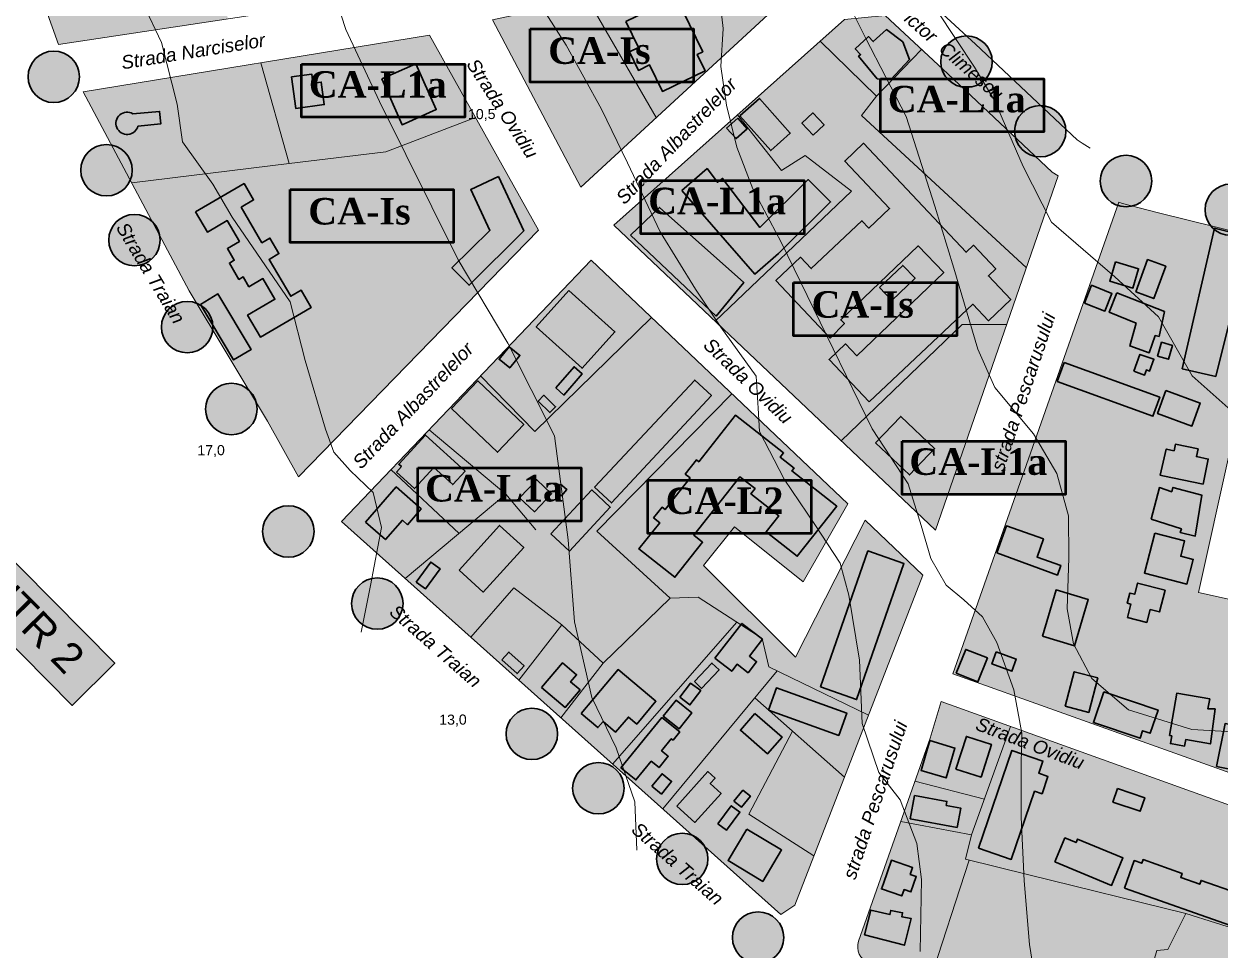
# Model space of a CAD drawing. Header units: metres. Extents: x 788350 to 1587352, y 289212 to 580595.
# Drawn here: x 788550.3 to 788905.6, y 289623.4 to 289898.7 of the extents above; entities that cross this region are included whole.
import ezdxf

# ---------------------------------------------------------------- set-up
doc = ezdxf.new("R2010")
doc.units = ezdxf.units.M
doc.header["$LTSCALE"] = 0.5
doc.layers.get('0').update_dxf_attribs({"linetype": 'CONTINUOUS'})
for name, color, linetype in [('cladiri', 18, 'CONTINUOUS'), ('curbe  de nivelI', 7, 'CONTINUOUS'), ('denumire strazi', 3, 'CONTINUOUS'), ('INDICATOR', 7, 'CONTINUOUS'), ('institutii publice servicii', 20, 'CONTINUOUS'), ('Legenda', 7, 'CONTINUOUS'), ('locuinte P+3 P+4', 7, 'CONTINUOUS'), ('locuinte si functiuni complementare', 51, 'CONTINUOUS'), ('strazi', 7, 'CONTINUOUS'), ('UTR-uri', 7, 'CONTINUOUS')]:
    doc.layers.add(name, color=color, linetype=linetype)
doc.layers.add('cote de nivel', color=1, linetype='CONTINUOUS', lineweight=211)
doc.layers.add('Limite proprietati', color=7, linetype='CONTINUOUS', lineweight=5)
doc.styles.add('arial', font='arial.ttf')
doc.styles.add('ARIAL_ITALIC', font='ariali.ttf')
doc.styles.add('WMF-Arial0', font='arial.ttf')
doc.styles.add('WMF-Times New Roman1', font='timesbd.ttf')

msp = doc.modelspace()

# ---------------------------------------------------------------- hatches: boundary and pattern name
at = {"lineweight": 80}
for points in [[(788837.9, 289887.48, 1), (788822.63, 289887.48, 1)], [(788566.79, 289882.98, 1), (788551.51, 289882.98, 1)], [(788859.79, 289866.81, 1), (788844.51, 289866.81, 1)], [(788582.44, 289855.2, 1), (788567.16, 289855.2, 1)], [(788885.27, 289852.01, 1), (788869.99, 289852.01, 1)], [(788916.4, 289843.47, 1), (788901.12, 289843.47, 1)], [(788590.75, 289834.45, 1), (788575.47, 289834.45, 1)], [(788606.41, 289808.58, 1), (788591.13, 289808.58, 1)], [(788619.53, 289784.25, 1), (788604.25, 289784.25, 1)], [(788636.46, 289747.85, 1), (788621.18, 289747.85, 1)], [(788662.88, 289726.42, 1), (788647.6, 289726.42, 1)], [(788708.79, 289687.68, 1), (788693.51, 289687.68, 1)], [(788728.55, 289671.53, 1), (788713.27, 289671.53, 1)], [(788753.46, 289650.54, 1), (788738.18, 289650.54, 1)], [(788775.98, 289627.17, 1), (788760.7, 289627.17, 1)]]:
    msp.add_hatch(color=1, dxfattribs=at).paths.add_polyline_path(points)
at = {"layer": 'cladiri', "lineweight": 30}
for color, points in [(0, [(788750.28, 289889.62), (788751.92, 289890.41), (788746.02, 289902.58), (788743.72, 289901.46), (788741.73, 289905.57), (788729.08, 289899.44), (788732.83, 289891.69), (788730.16, 289890.4), (788732.82, 289884.9), (788736.14, 289886.51), (788739.94, 289878.66), (788752.61, 289884.8)]), (256, [(788777.9, 289866.26), (788768.72, 289876.55), (788762.91, 289871.38), (788772.09, 289861.08)]), (256, [(788765.11, 289867.54), (788762.31, 289870.68), (788759.01, 289867.74), (788761.81, 289864.6)]), (256, [(788784.63, 289872.26), (788781.35, 289869.18), (788784.7, 289865.62), (788787.97, 289868.69)])]:
    msp.add_hatch(color=color, dxfattribs=at).paths.add_polyline_path(points)
h = msp.add_hatch(color=256, dxfattribs=at)
h.paths.add_polyline_path([(788810.74, 289782.05), (788803.27, 289774.2), (788813.28, 289764.68), (788820.75, 289772.53)])
h.paths.add_polyline_path([(788832.12, 289815.39), (788836.75, 289810.47), (788843.42, 289816.75), (788836.74, 289823.83), (788838.93, 289825.89), (788832.34, 289832.9), (788830.15, 289830.84), (788799.68, 289863.22), (788794.09, 289857.96), (788807.39, 289843.82), (788801.23, 289838.03), (788799.21, 289840.18), (788784.13, 289826), (788780.97, 289829.36), (788773.62, 289822.44), (788789.75, 289805.31), (788794.01, 289809.69), (788792.92, 289810.75), (788815.87, 289832.73), (788823.47, 289824.8), (788797.66, 289800.08), (788794.27, 289803.61), (788789.45, 289798.99), (788801.31, 289786.39)])
h.paths.add_polyline_path([(788814.99, 289823.12), (788811.34, 289826.93), (788804.45, 289820.33), (788808.1, 289816.52)], flags=17)
h.paths.add_polyline_path([(788739.08, 289844.16), (788730.47, 289835.88), (788755.89, 289811.88), (788764.11, 289821.81)])
h.paths.add_polyline_path([(788767.4, 289824.29), (788774.43, 289830.42), (788789.88, 289845.78), (788783.24, 289852.46), (788768.91, 289838.22), (788757.8, 289852.79), (788756.29, 289851.64), (788753.2, 289855.69), (788745.71, 289849.15)])
h.paths.add_polyline_path([(788798.19, 289889.08), (788803.7, 289882.37), (788807.79, 289882.18), (788813.36, 289888.13), (788811.31, 289893.37), (788806.51, 289897.01), (788802.54, 289893.43), (788801.19, 289894.94), (788797.21, 289891.34), (788798.77, 289889.61)])
h = msp.add_hatch(color=256, dxfattribs=at)
h.paths.add_polyline_path([(788666.71, 289886.88), (788656.55, 289882.37), (788662.61, 289868.72), (788672.77, 289873.23)])
h.paths.add_polyline_path([(788691.21, 289853.34), (788683.02, 289849.52), (788688.69, 289837.35), (788677.38, 289826.22), (788682.5, 289821.02), (788698.72, 289837.22)])
h.paths.add_polyline_path([(788635.6, 289814.46), (788632.6, 289819.58), (788629.52, 289817.77), (788623.11, 289828.73), (788626.02, 289830.44), (788623.33, 289835.05), (788620.99, 289833.68), (788614.83, 289844.23), (788618.51, 289846.39), (788615.66, 289851.26), (788601.26, 289842.84), (788604.77, 289836.83), (788610.66, 289840.27), (788614.3, 289834.04), (788610.72, 289831.95), (788612.76, 289828.46), (788611.29, 289827.6), (788614.12, 289822.76), (788615.4, 289823.51), (788617.12, 289820.57), (788621.25, 289822.99), (788624.82, 289816.88), (788616.72, 289812.15), (788620.52, 289805.65)])
h.paths.add_polyline_path([(788607.91, 289818.44), (788602.68, 289815.31), (788612.55, 289798.83), (788617.78, 289801.96)])
h.paths.add_polyline_path([(788590.92, 289868.96), (788590.59, 289872.72), (788582.61, 289872.02, 3.016358), (788584.15, 289868.36)])
h.paths.add_polyline_path([(788638.58, 289881.43), (788636.14, 289881.11), (788635.78, 289883.81), (788629.76, 289883.02), (788631, 289873.61), (788639.46, 289874.72)])
h = msp.add_hatch(color=256, dxfattribs=at)
h.paths.add_polyline_path([(788933.69, 289743.93), (788924.62, 289745.73), (788922.75, 289736.33), (788925.56, 289733.01), (788931.53, 289733.07)])
h.paths.add_polyline_path([(788924.16, 289749.07), (788910.88, 289751.68), (788909.48, 289743.04), (788912.66, 289738.53), (788921.84, 289737.26)])
h.paths.add_polyline_path([(788897.62, 289739.54), (788893.87, 289740.5), (788895.04, 289745.06), (788886.16, 289747.34), (788883.1, 289735.45), (788895.74, 289732.21)])
h.paths.add_polyline_path([(788900.11, 289758.66), (788891.56, 289760.93), (788891.22, 289759.64), (788887.53, 289760.88), (788885.07, 289751.48), (788894.07, 289748.61), (788893.73, 289747.53), (788898.2, 289746.5)])
h.paths.add_polyline_path([(788902.08, 289769.36), (788898.55, 289770.1), (788899.03, 289772.39), (788892.32, 289773.79), (788891.92, 289771.85), (788889.6, 289772.33), (788887.82, 289764.58), (788888.57, 289764.43), (788900.53, 289761.93)])
h.paths.add_polyline_path([(788859.28, 289798.1), (788857.22, 289792.47), (788885.6, 289782.1), (788887.66, 289787.73)])
h.paths.add_polyline_path([(788889.49, 289789.75), (788886.99, 289782.9), (788897.2, 289779.17), (788899.7, 289786.02)])
h.paths.add_polyline_path([(788928.43, 289776.75), (788922.4, 289778.67), (788923.21, 289781.23), (788915.31, 289783), (788912.07, 289772.79), (788925.79, 289768.44)])
h.paths.add_polyline_path([(788928.89, 289786.94), (788907.86, 289792.08), (788906.47, 289786.39), (788927.5, 289781.25)])
h.paths.add_polyline_path([(788914.58, 289835.36), (788903.95, 289838), (788894.34, 289796.21), (788904.29, 289793.92)])
h.paths.add_polyline_path([(788881.77, 289800.5), (788879.96, 289795.49), (788883.15, 289794.34), (788883.7, 289795.87), (788884.65, 289795.53), (788885.9, 289799.02)])
h.paths.add_polyline_path([(788891.41, 289803.17), (788888.21, 289804.1), (788887.01, 289799.96), (788890.21, 289799.03)])
h.paths.add_polyline_path([(788886.31, 289806.08), (788887.44, 289805.83), (788889.06, 289813.22), (788874.9, 289818.78), (788872.64, 289813.01), (788880.61, 289809.77), (788878.72, 289802.98), (788884.55, 289800.97)])
h.paths.add_polyline_path([(788873.43, 289818.62), (788867.4, 289821.01), (788865.32, 289815.75), (788871.36, 289813.37)])
h.paths.add_polyline_path([(788881.38, 289825.92), (788874.49, 289827.96), (788872.8, 289822.26), (788879.68, 289820.21)])
h.paths.add_polyline_path([(788889.42, 289826.67), (788884.04, 289828.64), (788880.51, 289819.04), (788885.89, 289817.06)])
h.paths.add_polyline_path([(788949.48, 289815.59), (788938.85, 289817.92), (788937.01, 289809.5), (788947.64, 289807.17)])
h.paths.add_polyline_path([(788951.09, 289727.59), (788945.57, 289729.01), (788943.81, 289722.14), (788949.33, 289720.72)])
h.paths.add_polyline_path([(788945.2, 289716.44), (788939.97, 289717.82), (788933.09, 289694.11), (788938.88, 289692.58)])
h.paths.add_polyline_path([(789004.48, 289720.58), (789026.93, 289715.96), (789029.47, 289728.3), (789008.75, 289732.56), (789011.16, 289744.27), (789013.61, 289743.77), (789026.76, 289794.51), (789011.59, 289798.45), (788995.93, 289738.07), (788986.93, 289744.15), (788951.48, 289753.47), (788948.74, 289743.05), (788959.7, 289740.17), (788955.69, 289724.9), (788951.96, 289725.66), (788950.25, 289717.25), (788951.49, 289716.99), (788949.93, 289709.29), (788977.44, 289702.78), (788976.96, 289700.74), (788949.77, 289707.17), (788946.32, 289693.05), (788992.83, 289680.62), (788997.89, 289705.24), (789001.19, 289704.56)])
h = msp.add_hatch(color=256, dxfattribs=at)
h.paths.add_polyline_path([(788737.98, 289697.37), (788726.75, 289706.83), (788715.76, 289693.78), (788720.77, 289689.56), (788722.29, 289691.37), (788726.04, 289688.21), (788729.82, 289692.7), (788732.29, 289690.62)])
h.paths.add_polyline_path([(788714.45, 289705.26), (788710.22, 289708.81), (788704.06, 289701.45), (788711.09, 289695.56), (788715.47, 289700.78), (788712.66, 289703.13)])
h.paths.add_polyline_path([(788698.85, 289707.95), (788694.31, 289712.02), (788692.23, 289709.7), (788696.77, 289705.63)])
h.paths.add_polyline_path([(788698.73, 289743.13), (788691.54, 289749.63), (788679.53, 289736.34), (788686.72, 289729.84)])
h.paths.add_polyline_path([(788673.88, 289736.76), (788671.14, 289738.76), (788666.79, 289732.8), (788669.52, 289730.8)])
h.paths.add_polyline_path([(788668.31, 289754.54), (788660.86, 289761.08), (788651.69, 289750.63), (788657.63, 289745.42), (788662.69, 289751.18), (788664.2, 289749.86)])
h.paths.add_polyline_path([(788669.6, 289776.5), (788661.63, 289767.84), (788662.41, 289767.13), (788660.93, 289765.52), (788666.27, 289760.61), (788672.06, 289766.91), (788677.64, 289761.78), (788681.29, 289765.74)])
h.paths.add_polyline_path([(788685.14, 289792.61), (788677.31, 289784.4), (788690.91, 289771.42), (788698.74, 289779.63)])
h.paths.add_polyline_path([(788697.58, 289800.17), (788694.41, 289802.73), (788691.43, 289799.04), (788694.6, 289796.48)])
h.paths.add_polyline_path([(788704.72, 289788.34), (788703.03, 289786.61), (788706.53, 289783.2), (788708.22, 289784.93)])
h.paths.add_polyline_path([(788716.12, 289794.7), (788713.67, 289796.82), (788708.23, 289790.53), (788710.68, 289788.41)])
h.paths.add_polyline_path([(788725.82, 289807.17), (788712.16, 289819.46), (788702.43, 289808.65), (788716.09, 289796.35)])
h.paths.add_polyline_path([(788702.61, 289763.22), (788697.52, 289757.85), (788701.9, 289753.7), (788706.99, 289759.07)])
h.paths.add_polyline_path([(788709.69, 289761.95), (788708.04, 289760.07), (788709.93, 289758.41), (788711.57, 289760.29)])
h.paths.add_polyline_path([(788724.45, 289755.05), (788718.93, 289760.18), (788706.8, 289747.11), (788712.32, 289741.99)])
h.paths.add_polyline_path([(788754.46, 289788.23), (788749.51, 289792.83), (788719.77, 289761.01), (788724.82, 289756.32)])
h.paths.add_polyline_path([(788751.88, 289744.67), (788749.24, 289746.76), (788762.97, 289764.14), (788767.45, 289760.61), (788766.23, 289759.06), (788774.48, 289752.54), (788770.72, 289747.79), (788779.97, 289740.48), (788791.7, 289755.33), (788778.38, 289765.85), (788779.02, 289766.66), (788774.92, 289769.9), (788775.93, 289771.18), (788761.68, 289782.44), (788750.72, 289768.56), (788750.03, 289769.11), (788746.7, 289764.9), (788748.14, 289763.76), (788740.71, 289754.36), (788739.83, 289755.06), (788737.33, 289751.9), (788739.14, 289750.47), (788732.97, 289742.67), (788743.64, 289734.24)])
h = msp.add_hatch(color=256, dxfattribs=at)
h.paths.add_polyline_path([(788811.81, 289624.89), (788813.83, 289632.8), (788811.03, 289633.36), (788811.27, 289634.53), (788807.77, 289635.24), (788807.52, 289633.97), (788801.8, 289635.31), (788799.91, 289627.94)])
h.paths.add_polyline_path([(788813.53, 289645.94), (788814.23, 289647.97), (788807.97, 289650.14), (788805.57, 289643.25), (788805, 289641.62), (788811.03, 289639.52), (788811.69, 289641.44), (788813.76, 289640.72), (788815.35, 289645.31)])
h.paths.add_polyline_path([(788827.47, 289659.91), (788828.53, 289665.63), (788824.23, 289666.42), (788824.45, 289667.6), (788814.8, 289669.38), (788813.52, 289662.48)])
h.paths.add_polyline_path([(788824.18, 289674.6), (788826.83, 289683.48), (788819.39, 289685.71), (788816.74, 289676.82)])
h.paths.add_polyline_path([(788827.13, 289677.22), (788834.56, 289674.85), (788837.66, 289684.56), (788830.23, 289686.94)])
h.paths.add_polyline_path([(788833.8, 289653.75), (788843.55, 289650.41), (788850.49, 289670.65), (788852.69, 289669.89), (788854.45, 289675.04), (788851.69, 289675.98), (788852.94, 289679.63), (788843.76, 289682.78)])
h.paths.add_polyline_path([(788873.33, 289642.65), (788876.73, 289650.81), (788863.22, 289656.44), (788862.8, 289655.41), (788859.48, 289656.79), (788856.51, 289649.65)])
h.paths.add_polyline_path([(788882.69, 289650.34), (788882.3, 289649.24), (788880.1, 289650.02), (788877.21, 289641.82), (788910.35, 289630.12), (788913.15, 289638.06), (788910.31, 289639.06), (788910.76, 289640.34), (788899.92, 289644.17), (788899.51, 289643.02), (788893.88, 289645), (788894.31, 289646.23)])
h.paths.add_polyline_path([(788923.41, 289632.07), (788916.27, 289634.56), (788914.72, 289630.1), (788921.86, 289627.61)])
h.paths.add_polyline_path([(788875.08, 289671.45), (788873.73, 289667.44), (788881.82, 289664.71), (788883.18, 289668.72)])
h.paths.add_polyline_path([(788907.04, 289690.74), (788904.52, 289678.01), (788918.39, 289675.27), (788920.91, 289687.99)])
h.paths.add_polyline_path([(788904.1, 289695.14), (788901.98, 289695.14), (788902.49, 289698.1), (788892.71, 289699.77), (788890.56, 289687.19), (788891.2, 289687.08), (788890.83, 289684.81), (788895.02, 289684.08), (788895.36, 289686.01), (788902.68, 289684.72)])
h.paths.add_polyline_path([(788871.05, 289700.22), (788867.96, 289691.07), (788881.81, 289686.4), (788882.57, 289688.64), (788884.82, 289687.88), (788887.15, 289694.79)])
h.paths.add_polyline_path([(788866.58, 289694.09), (788869.24, 289704.35), (788862.24, 289706.16), (788859.59, 289695.9)])
h.paths.add_polyline_path([(788827.22, 289705.76), (788833.64, 289703.21), (788836.45, 289710.26), (788830.02, 289712.81)])
h.paths.add_polyline_path([(788837.79, 289708.5), (788843.73, 289706.33), (788845.04, 289709.92), (788839.1, 289712.09)])
h.paths.add_polyline_path([(788852.8, 289716.72), (788862.35, 289713.89), (788866.42, 289727.65), (788856.87, 289730.47)])
h.paths.add_polyline_path([(788878.08, 289722.31), (788883.83, 289720.84), (788884.8, 289724.65), (788887.59, 289723.94), (788889.25, 289730.4), (788881.07, 289732.49), (788880.22, 289729.18), (788878.79, 289729.55), (788878.02, 289726.51), (788879.08, 289726.24)])
h.paths.add_polyline_path([(788857.25, 289734.87), (788858.27, 289737.76), (788851.21, 289740.24), (788853.11, 289745.64), (788842.1, 289749.51), (788839.28, 289741.49)])
h = msp.add_hatch(color=256, dxfattribs=at)
h.paths.add_polyline_path([(788775.33, 289653.2), (788765.04, 289659.38), (788759.42, 289650.04), (788769.72, 289643.85)])
h.paths.add_polyline_path([(788762.94, 289664.46), (788760.38, 289666.36), (788756.37, 289660.97), (788758.93, 289659.06)])
h.paths.add_polyline_path([(788766.06, 289669.15), (788763.86, 289670.96), (788761.19, 289667.7), (788763.38, 289665.9)])
h.paths.add_polyline_path([(788754.13, 289672.94), (788755.58, 289674.54), (788753.44, 289676.47), (788744.19, 289666.26), (788749.57, 289661.39), (788757.37, 289670)])
h.paths.add_polyline_path([(788742.67, 289673.55), (788739.83, 289675.86), (788736.79, 289672.13), (788739.63, 289669.82)])
h.paths.add_polyline_path([(788742.57, 289686.26), (788743.09, 289685.84), (788745.06, 289688.26), (788739.77, 289692.56), (788727.62, 289677.62), (788732.07, 289674), (788736.6, 289679.57), (788738.94, 289677.67), (788741.68, 289681.04), (788739.66, 289682.68)])
h.paths.add_polyline_path([(788743.97, 289697.7), (788740.2, 289692.98), (788744.93, 289689.2), (788748.7, 289693.93)])
h.paths.add_polyline_path([(788751.32, 289700.55), (788748.32, 289702.81), (788745.12, 289698.56), (788748.12, 289696.31)])
h.paths.add_polyline_path([(788756.75, 289706.73), (788754.63, 289708.73), (788749.41, 289703.22), (788751.53, 289701.22)])
h.paths.add_polyline_path([(788769.65, 289715.8), (788763.53, 289720.55), (788755.5, 289710.22), (788760.53, 289706.31), (788762.13, 289708.37), (788765.37, 289705.85), (788767.92, 289709.13), (788765.77, 289710.8)])
h.paths.add_polyline_path([(788767.42, 289693.75), (788763.11, 289688.78), (788771.18, 289681.79), (788775.49, 289686.76)])
h.paths.add_polyline_path([(788773.79, 289701.38), (788771.41, 289694.72), (788792.31, 289687.25), (788794.69, 289693.9)])
h.paths.add_polyline_path([(788811.67, 289738.35), (788800.99, 289742.07), (788786.9, 289701.63), (788797.58, 289697.91)])
at = {"layer": 'institutii publice servicii', "lineweight": 30}
h = msp.add_hatch(color=256, dxfattribs=at)
h.paths.add_polyline_path([(788606.03, 290078.79), (788571.11, 290073.31), (788586.54, 290014.22), (788625.18, 290025.57)])
h.paths.add_polyline_path([(788625.18, 290025.57), (788586.54, 290014.22), (788599.89, 289968.78), (788641.24, 289980.93)])
h.paths.add_polyline_path([(788582.68, 289981.23), (788533.63, 289967.65), (788560.54, 289892.54), (788610.89, 289900.15), (788596.73, 289958.14), (788590.32, 289956.58)])
for points in [[(788771.21, 289901.38), (788763.82, 289915.97), (788717.82, 289906.05), (788738.09, 289870.84)], [(788717.82, 289906.05), (788689.42, 289899.93), (788715.66, 289850.16), (788738.09, 289870.84)], [(788848.03, 289826.21), (788799.09, 289871.51), (788803.53, 289877.19), (788786.76, 289893.54), (788762.23, 289871.67), (788775.33, 289855.18), (788782.34, 289859.59), (788796.1, 289849.01), (788755.63, 289810.32), (788793.05, 289774.83), (788828.92, 289809.41), (788842.23, 289809.41)], [(788620.69, 289887.16), (788567.89, 289878.47), (788582.29, 289851.44), (788629.11, 289857.18)], [(788684.41, 289870.86), (788657.8, 289860.69), (788629.11, 289857.18), (788582.29, 289851.44), (788599.36, 289819.4), (788622.58, 289780.61), (788631.84, 289764.11), (788703.13, 289837.39)]]:
    msp.add_hatch(color=256, dxfattribs=at).paths.add_polyline_path(points)
at = {"layer": 'Legenda', "linetype": 'ByBlock', "lineweight": 50}
for color, points in [(10, [(788700.63, 289897.26), (788700.63, 289881.43), (788749.14, 289881.43), (788749.14, 289897.26)]), (51, [(788656.99, 289886.77), (788632.73, 289886.77), (788632.73, 289870.94), (788656.99, 289870.94)]), (51, [(788681.25, 289886.77), (788656.99, 289886.77), (788656.99, 289870.94), (788681.25, 289870.94)]), (51, [(788828.97, 289882.41), (788804.71, 289882.41), (788804.71, 289866.58), (788828.97, 289866.58)]), (51, [(788853.23, 289882.41), (788828.97, 289882.41), (788828.97, 289866.58), (788853.23, 289866.58)]), (51, [(788757.8, 289852.15), (788733.54, 289852.15), (788733.54, 289836.32), (788757.8, 289836.32)]), (51, [(788782.06, 289852.15), (788757.8, 289852.15), (788757.8, 289836.32), (788782.06, 289836.32)]), (10, [(788629.37, 289849.52), (788629.37, 289833.69), (788677.89, 289833.69), (788677.89, 289849.52)]), (10, [(788778.84, 289821.82), (788778.84, 289805.99), (788827.36, 289805.99), (788827.36, 289821.82)]), (51, [(788835.38, 289774.67), (788811.12, 289774.67), (788811.12, 289758.85), (788835.38, 289758.85)]), (51, [(788859.64, 289774.67), (788835.38, 289774.67), (788835.38, 289758.85), (788859.64, 289758.85)]), (51, [(788691.53, 289766.75), (788667.27, 289766.75), (788667.27, 289750.93), (788691.53, 289750.93)]), (51, [(788715.79, 289766.75), (788691.53, 289766.75), (788691.53, 289750.93), (788715.79, 289750.93)]), (30, [(788759.82, 289763.06), (788735.56, 289763.06), (788735.56, 289747.23), (788759.82, 289747.23)]), (30, [(788784.08, 289763.06), (788759.82, 289763.06), (788759.82, 289747.23), (788784.08, 289747.23)])]:
    msp.add_hatch(color=color, dxfattribs=at).paths.add_polyline_path(points)
at = {"layer": 'locuinte P+3 P+4', "lineweight": 30}
msp.add_hatch(color=32, dxfattribs=at).paths.add_polyline_path([(788817.29, 289734.85), (788800.12, 289751.17), (788779.49, 289710.51), (788752.11, 289737.74), (788761.3, 289749.26), (788781.78, 289732.93), (788795, 289756.05), (788760.58, 289788.77), (788720.49, 289747.96), (788742.24, 289728.02), (788750.57, 289728.36), (788769.56, 289716.01), (788771.55, 289707.61), (788801.13, 289693.21)])
at = {"layer": 'locuinte si functiuni complementare', "lineweight": 30}
h = msp.add_hatch(color=256, dxfattribs=at)
h.paths.add_polyline_path([(788816.91, 289891.1), (788806.06, 289901.18), (788794.05, 289900.03), (788786.76, 289893.54), (788803.53, 289877.19)])
h.paths.add_polyline_path([(788796.1, 289849.01), (788782.34, 289859.59), (788775.33, 289855.18), (788762.23, 289871.67), (788725.48, 289838.91), (788755.63, 289810.32)])
h.paths.add_polyline_path([(788842.23, 289809.41), (788828.92, 289809.41), (788793.05, 289774.83), (788821.09, 289748.23)])
for points in [[(788670.7, 289895.38), (788620.69, 289887.16), (788629.11, 289857.18), (788657.8, 289860.69), (788684.41, 289870.86)], [(788824.7, 289883.88), (788816.91, 289891.1), (788803.53, 289877.19), (788799.09, 289871.51), (788848.03, 289826.21), (788857.49, 289853.58), (788855.74, 289854.68)]]:
    msp.add_hatch(color=256, dxfattribs=at).paths.add_polyline_path(points)
h = msp.add_hatch(color=256, dxfattribs=at)
h.paths.add_polyline_path([(788959.11, 289824.75), (788922.55, 289833.8), (788886.84, 289842.67), (788876.55, 289845.33), (788875.46, 289845.74), (788826.16, 289705.55), (788920.99, 289671.64), (788931.34, 289720.45), (788929.63, 289722.96), (788899.15, 289729.74), (788908.38, 289771.27), (788931.88, 289766.54), (788934.37, 289766.79), (788936.75, 289777.2), (788947.66, 289774.71)])
h.paths.add_polyline_path([(788843.35, 289689.91), (788822.72, 289697.35), (788819.44, 289686.44), (788814.95, 289673.66), (788835.56, 289668.3)])
h.paths.add_polyline_path([(788835.56, 289668.3), (788814.95, 289673.66), (788810.72, 289661.65), (788831.75, 289657.71)])
h.paths.add_polyline_path([(788831.09, 289650.16), (788829.96, 289650.44), (788831.75, 289657.71), (788810.72, 289661.65), (788798.21, 289626.06, 0.412611), (788801.24, 289619.7), (788819.02, 289613.33)])
h.paths.add_polyline_path([(788895.39, 289634.3), (788848.8, 289645.79), (788831.09, 289650.16), (788819.02, 289613.33), (788820.43, 289612.83), (788858.82, 289601.75), (788879.02, 289596.7), (788886.8, 289623.35), (788890.01, 289623.64)])
h.paths.add_polyline_path([(788917.19, 289663.3), (788843.35, 289689.91), (788831.75, 289657.71), (788829.96, 289650.44), (788848.8, 289645.79), (788895.39, 289634.3), (788913.05, 289628.72), (788914.93, 289639.77), (788910.79, 289641.87)])
h.paths.add_polyline_path([(788928.84, 289624.28), (788913.05, 289628.72), (788895.39, 289634.3), (788890.01, 289623.64), (788886.8, 289623.35), (788879.02, 289596.7), (788896.35, 289592.38), (788916.54, 289587.55), (788921.9, 289585.7)])
h.paths.add_polyline_path([(788937.38, 289658.7), (788918.04, 289665.67), (788917.19, 289663.3), (788910.79, 289641.87), (788914.93, 289639.77), (788913.05, 289628.72), (788928.84, 289624.28), (788930.27, 289631.27), (788931.82, 289630.84), (788932.79, 289635.67)])
h.paths.add_polyline_path([(788956.63, 289623.93), (788930.27, 289631.27), (788928.84, 289624.28), (788921.9, 289585.7), (788928.76, 289583.34), (788932.89, 289582.42), (788944.29, 289579.19)])
h.paths.add_polyline_path([(788975.52, 289618.84), (788956.63, 289623.93), (788944.29, 289579.19), (788965.29, 289574.36)], flags=17)
h.paths.add_polyline_path([(788994.14, 289614.55), (788975.52, 289618.84), (788965.29, 289574.36), (788982.41, 289570.42)], flags=16)
h.paths.add_polyline_path([(789011.91, 289610.46), (788994.14, 289614.55), (788982.41, 289570.42), (789001.99, 289566.05)], flags=16)
h.paths.add_polyline_path([(789039.91, 289601.45), (789039.25, 289606.42), (789038.41, 289609.05), (789036.21, 289613.02), (789035.31, 289614.64), (789005.58, 289618.8), (788962.77, 289628.47), (788952.79, 289630.18), (788942.35, 289631.97), (788942.35, 289633.39), (788932.79, 289635.67), (788931.82, 289630.84), (788956.63, 289623.93), (788975.52, 289618.84), (788994.14, 289614.55), (789011.91, 289610.46), (789001.99, 289566.05), (789028.11, 289560.21)])
h.paths.add_polyline_path([(788944.62, 289642.89), (788942.35, 289633.39), (788942.35, 289631.97), (788952.79, 289630.18), (788962.77, 289628.47), (789005.58, 289618.8), (789035.31, 289614.64), (789033.59, 289617.73), (789029.04, 289622.77)])
h = msp.add_hatch(color=256, dxfattribs=at)
h.paths.add_polyline_path([(788760.58, 289788.77), (788736.69, 289811.48), (788702.03, 289777.6), (788685.9, 289794.11), (788670.63, 289778.11), (788693.43, 289758.94), (788663.56, 289733.85), (788683.02, 289716.42), (788695.84, 289731.15), (788710.07, 289720.12), (788722.35, 289708.75), (788742.24, 289728.02), (788720.49, 289747.96)])
h.paths.add_polyline_path([(788736.69, 289811.48), (788718.76, 289828.53), (788685.9, 289794.11), (788702.03, 289777.6)])
h.paths.add_polyline_path([(788659.29, 289766.23), (788644.59, 289750.83), (788663.56, 289733.85), (788679.56, 289747.29)])
h.paths.add_polyline_path([(788722.35, 289708.75), (788710.07, 289720.12), (788697.29, 289703.65), (788709.79, 289692.45)])
h.paths.add_polyline_path([(788762.06, 289720.89), (788750.57, 289728.36), (788742.24, 289728.02), (788722.35, 289708.75), (788709.79, 289692.45), (788725.13, 289678.72)])
h.paths.add_polyline_path([(788773.97, 289706.43), (788771.55, 289707.61), (788769.56, 289716.01), (788762.06, 289720.89), (788725.13, 289678.72), (788740.01, 289665.4)])
h.paths.add_polyline_path([(788778.53, 289688.53), (788767.36, 289698.45), (788740.01, 289665.4), (788775.12, 289633.97), (788779.25, 289636.83), (788784.95, 289651.5), (788765.62, 289663.87)])
h.paths.add_polyline_path([(788793.99, 289674.81), (788778.53, 289688.53), (788765.62, 289663.87), (788784.95, 289651.5)])
h.paths.add_polyline_path([(788801.13, 289693.21), (788773.97, 289706.43), (788767.36, 289698.45), (788793.99, 289674.81)])
h = msp.add_hatch(color=256, dxfattribs=at)
h.paths.add_polyline_path([(788710.07, 289720.12), (788695.84, 289731.15), (788683.02, 289716.42), (788697.29, 289703.65)])
h.paths.add_polyline_path([(788670.63, 289778.11), (788659.29, 289766.23), (788679.56, 289747.29), (788693.43, 289758.94)])
at = {"layer": 'UTR-uri', "lineweight": 30}
msp.add_hatch(color=255, dxfattribs=at).paths.add_polyline_path([(788564.56, 289696.18), (788577.23, 289708.72), (788540.13, 289746.21), (788527.45, 289733.66)])

# ---------------------------------------------------------------- linework, layer by layer
at = {"color": 1, "linetype": 'ByBlock', "lineweight": 30}
for centre in [(788830.26, 289887.48), (788559.15, 289882.98), (788852.15, 289866.81), (788574.8, 289855.2), (788877.63, 289852.01), (788908.76, 289843.47), (788583.11, 289834.45), (788598.77, 289808.58), (788611.89, 289784.25), (788628.82, 289747.85), (788655.24, 289726.42), (788701.15, 289687.68), (788720.91, 289671.53), (788745.82, 289650.54), (788768.34, 289627.17)]:
    msp.add_circle(centre, 7.64, dxfattribs=at)
at = {"layer": 'cladiri', "color": 0, "lineweight": 30}
msp.add_lwpolyline([(788729.08, 289899.44), (788741.73, 289905.57), (788743.72, 289901.46), (788746.02, 289902.58), (788751.92, 289890.41), (788750.28, 289889.62), (788752.61, 289884.8), (788739.94, 289878.66), (788736.14, 289886.51), (788732.82, 289884.9), (788730.16, 289890.4), (788732.83, 289891.69), (788729.08, 289899.44)], dxfattribs=at)
at = {"layer": 'cladiri', "lineweight": 30}
for points in [[(788803.7, 289882.37), (788807.79, 289882.18), (788813.36, 289888.13), (788811.31, 289893.37), (788806.51, 289897.01), (788802.54, 289893.43), (788801.19, 289894.94), (788797.21, 289891.34), (788798.77, 289889.61), (788798.19, 289889.08), (788803.7, 289882.37)], [(788656.55, 289882.37), (788662.61, 289868.72), (788672.77, 289873.23), (788666.71, 289886.88), (788656.55, 289882.37)], [(788629.76, 289883.02), (788631, 289873.61), (788639.46, 289874.72), (788638.58, 289881.43), (788636.14, 289881.11), (788635.78, 289883.81), (788629.76, 289883.02)], [(788762.91, 289871.38), (788768.72, 289876.55), (788777.9, 289866.26), (788772.09, 289861.08), (788762.91, 289871.38)], [(788582.61, 289872.02), (788590.59, 289872.72), (788590.92, 289868.96), (788584.15, 289868.36)], [(788759.01, 289867.74), (788762.31, 289870.68), (788765.11, 289867.54), (788761.81, 289864.6), (788759.01, 289867.74)], [(788784.7, 289865.62), (788787.97, 289868.69), (788784.63, 289872.26), (788781.35, 289869.18), (788784.7, 289865.62)], [(788801.31, 289786.39), (788832.12, 289815.39), (788836.75, 289810.47), (788843.42, 289816.75), (788836.74, 289823.83), (788838.93, 289825.89), (788832.34, 289832.9), (788830.15, 289830.84), (788799.68, 289863.22), (788794.09, 289857.96), (788807.39, 289843.82), (788801.23, 289838.03), (788799.21, 289840.18), (788784.13, 289826), (788780.97, 289829.36), (788773.62, 289822.44), (788789.75, 289805.31), (788794.01, 289809.69), (788792.92, 289810.75), (788815.87, 289832.73), (788823.47, 289824.8), (788797.66, 289800.08), (788794.27, 289803.61), (788789.45, 289798.99), (788801.31, 289786.39)], [(788745.71, 289849.15), (788767.4, 289824.29), (788774.43, 289830.42), (788789.88, 289845.78), (788783.24, 289852.46), (788768.91, 289838.22), (788757.8, 289852.79), (788756.29, 289851.64), (788753.2, 289855.69), (788745.71, 289849.15)], [(788601.26, 289842.84), (788615.66, 289851.26), (788618.51, 289846.39), (788614.83, 289844.23), (788620.99, 289833.68), (788623.33, 289835.05), (788626.02, 289830.44), (788623.11, 289828.73), (788629.52, 289817.77), (788632.6, 289819.58), (788635.6, 289814.46), (788620.52, 289805.65), (788616.72, 289812.15), (788624.82, 289816.88), (788621.25, 289822.99), (788617.12, 289820.57), (788615.4, 289823.51), (788614.12, 289822.76), (788611.29, 289827.6), (788612.76, 289828.46), (788610.72, 289831.95), (788614.3, 289834.04), (788610.66, 289840.27), (788604.77, 289836.83), (788601.26, 289842.84)], [(788691.21, 289853.34), (788698.72, 289837.22), (788682.5, 289821.02), (788677.38, 289826.22), (788688.69, 289837.35), (788683.02, 289849.52), (788691.21, 289853.34)], [(788730.47, 289835.88), (788755.89, 289811.88), (788764.11, 289821.81), (788739.08, 289844.16), (788730.47, 289835.88)], [(788894.34, 289796.21), (788903.95, 289838), (788914.58, 289835.36), (788904.29, 289793.92), (788894.34, 289796.21)], [(788804.45, 289820.33), (788811.34, 289826.93), (788814.99, 289823.12), (788808.1, 289816.52), (788804.45, 289820.33)], [(788874.49, 289827.96), (788881.38, 289825.92), (788879.68, 289820.21), (788872.8, 289822.26), (788874.49, 289827.96)], [(788880.51, 289819.04), (788884.04, 289828.64), (788889.42, 289826.67), (788885.89, 289817.06), (788880.51, 289819.04)], [(788712.16, 289819.46), (788725.82, 289807.17), (788716.09, 289796.35), (788702.43, 289808.65), (788712.16, 289819.46)], [(788865.32, 289815.75), (788867.4, 289821.01), (788873.43, 289818.62), (788871.36, 289813.37), (788865.32, 289815.75)], [(788602.68, 289815.31), (788612.55, 289798.83), (788617.78, 289801.96), (788607.91, 289818.44), (788602.68, 289815.31)], [(788874.9, 289818.78), (788889.06, 289813.22), (788887.44, 289805.83), (788886.31, 289806.08), (788884.55, 289800.97), (788878.72, 289802.98), (788880.61, 289809.77), (788872.64, 289813.01), (788874.9, 289818.78)], [(788694.41, 289802.73), (788697.58, 289800.17), (788694.6, 289796.48), (788691.43, 289799.04), (788694.41, 289802.73)], [(788887.01, 289799.96), (788888.21, 289804.1), (788891.41, 289803.17), (788890.21, 289799.03), (788887.01, 289799.96)], [(788859.28, 289798.1), (788887.66, 289787.73), (788885.6, 289782.1), (788857.22, 289792.47), (788859.28, 289798.1)], [(788879.96, 289795.49), (788881.77, 289800.5), (788885.9, 289799.02), (788884.65, 289795.53), (788883.7, 289795.87), (788883.15, 289794.34), (788879.96, 289795.49)], [(788708.23, 289790.53), (788713.67, 289796.82), (788716.12, 289794.7), (788710.68, 289788.41), (788708.23, 289790.53)], [(788677.31, 289784.4), (788685.14, 289792.61), (788698.74, 289779.63), (788690.91, 289771.42), (788677.31, 289784.4)], [(788719.77, 289761.01), (788724.82, 289756.32), (788754.46, 289788.23), (788749.51, 289792.83), (788719.77, 289761.01)], [(788703.03, 289786.61), (788706.53, 289783.2), (788708.22, 289784.93), (788704.72, 289788.34), (788703.03, 289786.61)], [(788889.49, 289789.75), (788886.99, 289782.9), (788897.2, 289779.17), (788899.7, 289786.02), (788889.49, 289789.75)], [(788737.33, 289751.9), (788739.83, 289755.06), (788740.71, 289754.36), (788748.14, 289763.76), (788746.7, 289764.9), (788750.03, 289769.11), (788750.72, 289768.56), (788761.68, 289782.44), (788775.93, 289771.18), (788774.92, 289769.9), (788779.02, 289766.66), (788778.38, 289765.85), (788791.7, 289755.33), (788779.97, 289740.48), (788770.72, 289747.79), (788774.48, 289752.54), (788766.23, 289759.06), (788767.45, 289760.61), (788762.97, 289764.14), (788749.24, 289746.76), (788751.88, 289744.67), (788743.64, 289734.24), (788732.97, 289742.67), (788739.14, 289750.47), (788737.33, 289751.9)], [(788803.27, 289774.2), (788810.74, 289782.05), (788820.75, 289772.53), (788813.28, 289764.68), (788803.27, 289774.2)], [(788660.93, 289765.52), (788662.41, 289767.13), (788661.63, 289767.84), (788669.6, 289776.5), (788681.29, 289765.74), (788677.64, 289761.78), (788672.06, 289766.91), (788666.27, 289760.61), (788660.93, 289765.52)], [(788888.57, 289764.43), (788900.53, 289761.93), (788902.08, 289769.36), (788898.55, 289770.1), (788899.03, 289772.39), (788892.32, 289773.79), (788891.92, 289771.85), (788889.6, 289772.33), (788887.82, 289764.58), (788888.57, 289764.43)], [(788697.52, 289757.85), (788702.61, 289763.22), (788706.99, 289759.07), (788701.9, 289753.7), (788697.52, 289757.85)], [(788651.69, 289750.63), (788660.86, 289761.08), (788668.31, 289754.54), (788664.2, 289749.86), (788662.69, 289751.18), (788657.63, 289745.42), (788651.69, 289750.63)], [(788706.8, 289747.11), (788718.93, 289760.18), (788724.45, 289755.05), (788712.32, 289741.99), (788706.8, 289747.11)], [(788709.69, 289761.95), (788711.57, 289760.29), (788709.93, 289758.41), (788708.04, 289760.07), (788709.69, 289761.95)], [(788885.07, 289751.48), (788894.07, 289748.61), (788893.73, 289747.53), (788898.2, 289746.5), (788900.11, 289758.66), (788891.56, 289760.93), (788891.22, 289759.64), (788887.53, 289760.88), (788885.07, 289751.48)], [(788679.53, 289736.34), (788691.54, 289749.63), (788698.73, 289743.13), (788686.72, 289729.84), (788679.53, 289736.34)], [(788839.28, 289741.49), (788842.1, 289749.51), (788853.11, 289745.64), (788851.21, 289740.24), (788858.27, 289737.76), (788857.25, 289734.87), (788839.28, 289741.49)], [(788886.16, 289747.34), (788895.04, 289745.06), (788893.87, 289740.5), (788897.62, 289739.54), (788895.74, 289732.21), (788883.1, 289735.45), (788886.16, 289747.34)], [(788786.9, 289701.63), (788800.99, 289742.07), (788811.67, 289738.35), (788797.58, 289697.91), (788786.9, 289701.63)], [(788666.79, 289732.8), (788671.14, 289738.76), (788673.88, 289736.76), (788669.52, 289730.8), (788666.79, 289732.8)], [(788852.8, 289716.72), (788856.87, 289730.47), (788866.42, 289727.65), (788862.35, 289713.89), (788852.8, 289716.72)], [(788878.08, 289722.31), (788879.08, 289726.24), (788878.02, 289726.51), (788878.79, 289729.55), (788880.22, 289729.18), (788881.07, 289732.49), (788889.25, 289730.4), (788887.59, 289723.94), (788884.8, 289724.65), (788883.83, 289720.84), (788878.08, 289722.31)], [(788755.5, 289710.22), (788763.53, 289720.55), (788769.65, 289715.8), (788765.77, 289710.8), (788767.92, 289709.13), (788765.37, 289705.85), (788762.13, 289708.37), (788760.53, 289706.31), (788755.5, 289710.22)], [(788827.22, 289705.76), (788830.02, 289712.81), (788836.45, 289710.26), (788833.64, 289703.21), (788827.22, 289705.76)], [(788692.23, 289709.7), (788696.77, 289705.63), (788698.85, 289707.95), (788694.31, 289712.02), (788692.23, 289709.7)], [(788839.1, 289712.09), (788845.04, 289709.92), (788843.73, 289706.33), (788837.79, 289708.5), (788839.1, 289712.09)], [(788704.06, 289701.45), (788710.22, 289708.81), (788714.45, 289705.26), (788712.66, 289703.13), (788715.47, 289700.78), (788711.09, 289695.56), (788704.06, 289701.45)], [(788715.76, 289693.78), (788726.75, 289706.83), (788737.98, 289697.37), (788732.29, 289690.62), (788729.82, 289692.7), (788726.04, 289688.21), (788722.29, 289691.37), (788720.77, 289689.56), (788715.76, 289693.78)], [(788749.41, 289703.22), (788754.63, 289708.73), (788756.75, 289706.73), (788751.53, 289701.22), (788749.41, 289703.22)], [(788859.59, 289695.9), (788862.24, 289706.16), (788869.24, 289704.35), (788866.58, 289694.09), (788859.59, 289695.9)], [(788745.12, 289698.56), (788748.32, 289702.81), (788751.32, 289700.55), (788748.12, 289696.31), (788745.12, 289698.56)], [(788771.41, 289694.72), (788792.31, 289687.25), (788794.69, 289693.9), (788773.79, 289701.38), (788771.41, 289694.72)], [(788871.05, 289700.22), (788887.15, 289694.79), (788884.82, 289687.88), (788882.57, 289688.64), (788881.81, 289686.4), (788867.96, 289691.07), (788871.05, 289700.22)], [(788890.56, 289687.19), (788892.71, 289699.77), (788902.49, 289698.1), (788901.98, 289695.14), (788904.1, 289695.14), (788902.68, 289684.72), (788895.36, 289686.01), (788895.02, 289684.08), (788890.83, 289684.81), (788891.2, 289687.08), (788890.56, 289687.19)], [(788740.2, 289692.98), (788743.97, 289697.7), (788748.7, 289693.93), (788744.93, 289689.2), (788740.2, 289692.98)], [(788727.62, 289677.62), (788739.77, 289692.56), (788745.06, 289688.26), (788743.09, 289685.84), (788742.57, 289686.26), (788739.66, 289682.68), (788741.68, 289681.04), (788738.94, 289677.67), (788736.6, 289679.57), (788732.07, 289674), (788727.62, 289677.62)], [(788767.42, 289693.75), (788775.49, 289686.76), (788771.18, 289681.79), (788763.11, 289688.78), (788767.42, 289693.75)], [(788904.52, 289678.01), (788907.04, 289690.74), (788920.91, 289687.99), (788918.39, 289675.27), (788904.52, 289678.01)], [(788819.39, 289685.71), (788826.83, 289683.48), (788824.18, 289674.6), (788816.74, 289676.82), (788819.39, 289685.71)], [(788827.13, 289677.22), (788830.23, 289686.94), (788837.66, 289684.56), (788834.56, 289674.85), (788827.13, 289677.22)], [(788833.8, 289653.75), (788843.76, 289682.78), (788852.94, 289679.63), (788851.69, 289675.98), (788854.45, 289675.04), (788852.69, 289669.89), (788850.49, 289670.65), (788843.55, 289650.41), (788833.8, 289653.75)], [(788736.79, 289672.13), (788739.83, 289675.86), (788742.67, 289673.55), (788739.63, 289669.82), (788736.79, 289672.13)], [(788744.19, 289666.26), (788753.44, 289676.47), (788755.58, 289674.54), (788754.13, 289672.94), (788757.37, 289670), (788749.57, 289661.39), (788744.19, 289666.26)], [(788761.19, 289667.7), (788763.86, 289670.96), (788766.06, 289669.15), (788763.38, 289665.9), (788761.19, 289667.7)], [(788875.08, 289671.45), (788883.18, 289668.72), (788881.82, 289664.71), (788873.73, 289667.44), (788875.08, 289671.45)], [(788814.8, 289669.38), (788824.45, 289667.6), (788824.23, 289666.42), (788828.53, 289665.63), (788827.47, 289659.91), (788813.52, 289662.48), (788814.8, 289669.38)], [(788756.37, 289660.97), (788760.38, 289666.36), (788762.94, 289664.46), (788758.93, 289659.06), (788756.37, 289660.97)], [(788765.04, 289659.38), (788775.33, 289653.2), (788769.72, 289643.85), (788759.42, 289650.04), (788765.04, 289659.38)], [(788856.51, 289649.65), (788873.33, 289642.65), (788876.73, 289650.81), (788863.22, 289656.44), (788862.8, 289655.41), (788859.48, 289656.79), (788856.51, 289649.65)], [(788805.57, 289643.25), (788807.97, 289650.14), (788814.23, 289647.97), (788813.53, 289645.94), (788815.35, 289645.31), (788813.76, 289640.72), (788811.69, 289641.44), (788811.03, 289639.52), (788805, 289641.62), (788805.57, 289643.25)], [(788877.21, 289641.82), (788910.35, 289630.12), (788913.15, 289638.06), (788910.31, 289639.06), (788910.76, 289640.34), (788899.92, 289644.17), (788899.51, 289643.02), (788893.88, 289645), (788894.31, 289646.23), (788882.69, 289650.34), (788882.3, 289649.24), (788880.1, 289650.02), (788877.21, 289641.82)], [(788799.91, 289627.94), (788811.81, 289624.89), (788813.83, 289632.8), (788811.03, 289633.36), (788811.27, 289634.53), (788807.77, 289635.24), (788807.52, 289633.97), (788801.8, 289635.31), (788799.91, 289627.94)]]:
    msp.add_lwpolyline(points, dxfattribs=at)
msp.add_arc((788580.93, 289869.16), 3.32, 59.4533, 346.0866, dxfattribs=at)
at = {"layer": 'curbe  de nivelI', "color": 21, "lineweight": 5}
for points in [[(788575.63, 290074.02), (788580.47, 290060.46), (788588.6, 290047.72), (788604.31, 290033.32), (788620.61, 290001.47), (788628.92, 289984.3), (788631.34, 289970.55), (788633.37, 289942.48), (788637.07, 289924.2), (788645.94, 289897.06), (788655.91, 289875.64), (788679.25, 289828.58), (788694.03, 289803.83), (788707.89, 289776.32), (788711.96, 289745.38), (788713.8, 289721), (788718.98, 289698.48), (788726.18, 289683.52), (788731.75, 289667.54)], [(788575.63, 290074.02), (788580.47, 290060.46), (788588.6, 290047.72), (788604.31, 290033.32), (788620.61, 290001.47), (788628.92, 289984.3), (788631.34, 289970.55), (788633.37, 289942.48), (788637.07, 289924.2), (788645.94, 289897.06), (788655.91, 289875.64), (788679.25, 289828.58), (788694.03, 289803.83), (788707.89, 289776.32), (788711.96, 289745.38), (788713.8, 289721), (788718.98, 289698.48), (788726.18, 289683.52), (788731.75, 289667.54), (788732.3, 289653.14)], [(788500.81, 290065.59), (788508.19, 290051.11), (788521.03, 290038.54), (788536.13, 290012.44), (788548.15, 289987.31), (788559.36, 289959.99), (788567.29, 289941.14), (788576.58, 289923.38), (788585.66, 289904.64), (788591.13, 289893.17), (788595.77, 289874.86), (788597.41, 289863.66), (788606.43, 289851.09), (788612.17, 289841.26), (788629.39, 289816.13), (788633.77, 289798.64), (788639.83, 289778.26), (788642.29, 289771.43), (788647.21, 289765.96), (788654.05, 289759.41), (788656.51, 289749.03), (788653.23, 289731.81), (788650.49, 289717.88)], [(788500.81, 290065.59), (788508.19, 290051.11), (788521.03, 290038.54), (788536.13, 290012.44), (788548.15, 289987.31), (788559.36, 289959.99), (788567.29, 289941.14), (788576.58, 289923.38), (788585.66, 289904.64), (788591.13, 289893.17), (788595.77, 289874.86), (788597.41, 289863.66), (788606.43, 289851.09), (788612.17, 289841.26), (788629.39, 289816.13), (788633.77, 289798.64), (788639.83, 289778.26), (788642.29, 289771.43), (788647.21, 289765.96), (788654.05, 289759.41), (788656.51, 289749.03), (788653.23, 289731.81), (788650.49, 289717.88)], [(788851.28, 289610.79), (788849.01, 289625.09), (788847.41, 289643.98), (788846.53, 289662.94), (788846.53, 289678.81), (788846.7, 289687.93), (788844.33, 289700.75), (788839.26, 289714.85), (788835.04, 289722.44), (788829.47, 289727.51), (788824.23, 289731.89), (788819.67, 289739.83), (788816.8, 289749.62), (788812.9, 289762.02), (788802.26, 289778.39), (788775.2, 289833.79), (788766.74, 289849.71), (788762.01, 289862.03), (788758.97, 289874.52), (788757.28, 289886), (788757.96, 289897.31), (788756.27, 289912.23)], [(788851.28, 289610.79), (788849.01, 289625.09), (788847.41, 289643.98), (788846.53, 289662.94), (788846.53, 289678.81), (788846.7, 289687.93), (788844.33, 289700.75), (788839.26, 289714.85), (788835.04, 289722.44), (788829.47, 289727.51), (788824.23, 289731.89), (788819.67, 289739.83), (788816.8, 289749.62), (788812.9, 289762.02), (788802.26, 289778.39), (788775.2, 289833.79), (788766.74, 289849.71), (788762.01, 289862.03), (788758.97, 289874.52), (788757.28, 289886), (788757.96, 289897.31), (788756.27, 289912.23)], [(788792.4, 289910.34), (788800.29, 289894.56), (788812.34, 289871.18), (788820.8, 289844.49), (788826.44, 289826.08), (788833.59, 289802.02), (788838.69, 289790.61), (788850.16, 289776.89), (788857.12, 289765.05), (788860.5, 289752.46), (788860.69, 289740.06), (788860.13, 289724.84), (788862.01, 289714.5), (788867.46, 289704.17), (788878.41, 289694.85), (788897.21, 289689.03), (788912.81, 289688.09)], [(788792.4, 289910.34), (788800.29, 289894.56), (788812.34, 289871.18), (788820.8, 289844.49), (788826.44, 289826.08), (788833.59, 289802.02), (788838.69, 289790.61), (788850.16, 289776.89), (788857.12, 289765.05), (788860.5, 289752.46), (788860.69, 289740.06), (788860.13, 289724.84), (788862.01, 289714.5), (788867.46, 289704.17), (788878.41, 289694.85), (788897.21, 289689.03), (788912.81, 289688.09)], [(788702.39, 289906.43), (788711.3, 289892.39), (788721.79, 289873.4), (788729.55, 289857.45), (788739.24, 289836.88), (788749.73, 289819.87), (788757.25, 289808.6), (788767.74, 289793.97), (788768.33, 289784.47), (788768.73, 289777.55), (788776.1, 289763.38), (788785.2, 289749.93), (788792.72, 289738.46), (788795.29, 289728.97), (788798.46, 289709.59), (788799.25, 289690.8), (788804.22, 289676.24), (788810.55, 289668.13), (788815.5, 289655.07), (788816.88, 289644.39), (788816.49, 289623.04)], [(788702.39, 289906.43), (788711.3, 289892.39), (788721.79, 289873.4), (788729.55, 289857.45), (788739.24, 289836.88), (788749.73, 289819.87), (788757.25, 289808.6), (788767.74, 289793.97), (788768.33, 289784.47), (788768.73, 289777.55), (788776.1, 289763.38), (788785.2, 289749.93), (788792.72, 289738.46), (788795.29, 289728.97), (788798.46, 289709.59), (788799.25, 289690.8), (788804.22, 289676.24), (788810.55, 289668.13), (788815.5, 289655.07), (788816.88, 289644.39), (788816.49, 289623.04)], [(788821.06, 289903.62), (788821.53, 289902.56), (788832.65, 289885.89), (788838.59, 289875.93), (788847.06, 289856.29), (788855.5, 289839.81), (788874.28, 289823.53), (788887.32, 289811.65), (788897.32, 289794.11), (788908.83, 289783.76)]]:
    msp.add_lwpolyline(points, dxfattribs=at)
at = {"layer": 'Legenda', "color": 0, "linetype": 'ByBlock', "lineweight": 50}
for points in [[(788700.63, 289897.26), (788749.14, 289897.26), (788749.14, 289881.43), (788700.63, 289881.43), (788700.63, 289897.26)], [(788632.73, 289886.77), (788681.25, 289886.77), (788681.25, 289870.94), (788632.73, 289870.94), (788632.73, 289886.77)], [(788804.71, 289882.41), (788853.23, 289882.41), (788853.23, 289866.58), (788804.71, 289866.58), (788804.71, 289882.41)], [(788733.54, 289852.15), (788782.06, 289852.15), (788782.06, 289836.32), (788733.54, 289836.32), (788733.54, 289852.15)], [(788629.37, 289849.52), (788677.89, 289849.52), (788677.89, 289833.69), (788629.37, 289833.69), (788629.37, 289849.52)], [(788778.84, 289821.82), (788827.36, 289821.82), (788827.36, 289805.99), (788778.84, 289805.99), (788778.84, 289821.82)], [(788811.12, 289774.67), (788859.64, 289774.67), (788859.64, 289758.85), (788811.12, 289758.85), (788811.12, 289774.67)], [(788667.27, 289766.75), (788715.79, 289766.75), (788715.79, 289750.93), (788667.27, 289750.93), (788667.27, 289766.75)], [(788735.56, 289763.06), (788784.08, 289763.06), (788784.08, 289747.23), (788735.56, 289747.23), (788735.56, 289763.06)]]:
    msp.add_lwpolyline(points, dxfattribs=at)
at = {"layer": 'Limite proprietati', "lineweight": 5}
for points in [[(788717.82, 289906.05), (788738.09, 289870.84)], [(788582.29, 289851.44), (788629.11, 289857.18), (788620.69, 289887.16)], [(788803.53, 289877.19), (788799.09, 289871.51), (788848.03, 289826.21)], [(788629.11, 289857.18), (788657.8, 289860.69), (788684.41, 289870.86)], [(788755.63, 289810.32), (788796.1, 289849.01), (788782.34, 289859.59), (788775.33, 289855.18), (788762.23, 289871.67)], [(788685.9, 289794.11), (788702.03, 289777.6), (788736.69, 289811.48)], [(788793.05, 289774.83), (788828.92, 289809.41), (788842.23, 289809.41)], [(788801.13, 289693.21), (788771.55, 289707.61), (788769.56, 289716.01), (788750.57, 289728.36), (788742.24, 289728.02), (788720.49, 289747.96), (788760.58, 289788.77)], [(788693.43, 289758.94), (788670.63, 289778.11)], [(788659.29, 289766.23), (788679.56, 289747.29)], [(788663.56, 289733.85), (788693.43, 289758.94), (788702.35, 289748.33)], [(788683.02, 289716.42), (788695.84, 289731.15), (788710.07, 289720.12), (788697.29, 289703.65)], [(788710.07, 289720.12), (788722.35, 289708.75), (788742.24, 289728.02)], [(788762.06, 289720.89), (788725.13, 289678.72)], [(788722.35, 289708.75), (788709.79, 289692.45)], [(788740.01, 289665.4), (788773.97, 289706.43)], [(788793.99, 289674.81), (788767.36, 289698.45)], [(788784.95, 289651.5), (788765.62, 289663.87), (788778.53, 289688.53)], [(788831.75, 289657.71), (788843.35, 289689.91)], [(788814.95, 289673.66), (788835.56, 289668.3)], [(788895.39, 289634.3), (788848.8, 289645.79), (788829.96, 289650.44), (788831.75, 289657.71), (788810.72, 289661.65)], [(788831.09, 289650.16), (788819.02, 289613.33)], [(788913.05, 289628.72), (788895.39, 289634.3), (788890.01, 289623.64), (788886.8, 289623.35), (788879.02, 289596.7)]]:
    msp.add_lwpolyline(points, dxfattribs=at)
at = {"layer": 'Limite proprietati', "color": 0, "linetype": 'ByBlock', "lineweight": 5}
msp.add_lwpolyline([(788786.76, 289893.54), (788803.53, 289877.19), (788816.91, 289891.1)], dxfattribs=at)
at = {"layer": 'strazi', "color": 0, "linetype": 'ByBlock', "lineweight": 20}
msp.add_lwpolyline([(788744.1, 290090.64), (788750.4, 290073.15), (788768.41, 290019.78), (788794.18, 289942.66), (788797.5, 289932.63), (788799.3, 289927.46), (788800.51, 289925.24), (788802.57, 289922.05), (788805.68, 289918.04), (788807.4, 289916.31), (788832.89, 289892.64), (788863.12, 289864.21), (788864.63, 289863.25), (788866.17, 289862.25), (788866.94, 289861.78)], dxfattribs=at)
at = {"layer": 'strazi', "color": 0, "lineweight": 20}
for points in [[(788499.77, 290062.11), (788606.03, 290078.79), (788663.42, 289919.27), (788660.19, 289910.97), (788630.66, 289903.14), (788560.54, 289892.54), (788499.77, 290062.11)], [(788689.42, 289899.93), (788763.82, 289915.97), (788771.21, 289901.38), (788715.66, 289850.16)], [(788806.06, 289901.18), (788794.05, 289900.03), (788725.48, 289838.91), (788821.09, 289748.23), (788857.49, 289853.58), (788855.74, 289854.68), (788824.7, 289883.88)], [(788875.46, 289845.74), (788826.16, 289705.55), (788920.99, 289671.64), (788931.34, 289720.45), (788929.63, 289722.96), (788899.15, 289729.74), (788908.38, 289771.27), (788931.88, 289766.54), (788934.37, 289766.79), (788936.75, 289777.2), (788947.66, 289774.71), (788959.11, 289824.75), (788922.55, 289833.8), (788886.84, 289842.67), (788876.55, 289845.33)], [(788800.12, 289751.17), (788779.49, 289710.51), (788752.11, 289737.74), (788761.3, 289749.26), (788781.78, 289732.93), (788795, 289756.05), (788718.76, 289828.53), (788644.59, 289750.83), (788775.12, 289633.97), (788779.25, 289636.83), (788817.29, 289734.85)]]:
    msp.add_lwpolyline(points, close=True, dxfattribs=at)
msp.add_lwpolyline([(788631.84, 289764.11), (788703.13, 289837.39), (788670.7, 289895.38), (788567.89, 289878.47), (788599.36, 289819.4), (788622.58, 289780.61), (788631.84, 289764.11)], dxfattribs=at)
msp.add_lwpolyline([(788917.19, 289663.3), (788822.72, 289697.35), (788819.44, 289686.44), (788798.21, 289626.06, 0.412611), (788801.24, 289619.7), (788820.43, 289612.83), (788858.82, 289601.75), (788896.35, 289592.38), (788916.54, 289587.55)], format="xyb", dxfattribs=at)
at = {"layer": 'UTR-uri', "color": 0, "lineweight": 30, "elevation": 0.02}
msp.add_lwpolyline([(788540.13, 289746.21), (788577.23, 289708.72), (788564.56, 289696.18), (788527.45, 289733.66), (788540.13, 289746.21)], dxfattribs=at)

# ---------------------------------------------------------------- texts
at = {"layer": 'cote de nivel', "color": 32, "lineweight": 30, "style": 'arial'}
for s, p in [('10,5', (788682.2, 289870.39)), ('17,0', (788601.8, 289770.49)), ('13,0', (788673.65, 289690.41))]:
    msp.add_text(s, height=3, rotation=0.3468, dxfattribs=at).set_placement(p)
at = {"layer": 'denumire strazi', "color": 0, "lineweight": 30, "style": 'ARIAL_ITALIC'}
for s, rotation, p in [('B-dul Dr. Victor  Climescu', 318.8047, (788790.92, 289917.78)), ('Strada Narciselor', 9.1397, (788579.54, 289885.18)), ('Strada Ovidiu', 302.8976, (788681.57, 289886.72)), ('Strada Albastrelelor', 46.5409, (788728.65, 289844.76)), ('Strada Traian', 301.0056, (788577.51, 289838.16)), ('strada Pescarusului', 71.4903, (788841.19, 289765.48)), ('Strada Albastrelelor', 46.5409, (788650.42, 289766.13)), ('Strada Ovidiu', 316.2247, (788751.79, 289802.88)), ('Strada Traian', 318.7298, (788658.53, 289723.46)), ('strada Pescarusului', 71.4903, (788797.21, 289644.12)), ('Strada Ovidiu', 339.2094, (788832.61, 289689.05)), ('Strada Traian', 318.7298, (788730.42, 289658.79))]:
    msp.add_text(s, height=4, rotation=rotation, dxfattribs=at).set_placement(p)
at = {"layer": 'INDICATOR', "color": 0, "linetype": 'ByBlock', "lineweight": 5, "style": 'WMF-Times New Roman1'}
for s, p in [('CA-Is    ', (788706, 289886.83)), ('CA-L1a    ', (788634.89, 289876.77)), ('CA-L1a    ', (788806.87, 289872.41)), ('CA-L1a    ', (788735.7, 289842.15)), ('CA-Is    ', (788634.74, 289839.09)), ('CA-Is    ', (788784.21, 289811.39)), ('CA-L1a    ', (788813.28, 289764.68)), ('CA-L1a    ', (788669.43, 289756.76)), ('CA-L2    ', (788740.87, 289753.06))]:
    msp.add_text(s, height=7.875, dxfattribs=at).set_placement(p)
at = {"layer": 'UTR-uri', "color": 200, "linetype": 'ByBlock', "lineweight": 25, "style": 'WMF-Arial0'}
msp.add_text('UTR 2', height=8.963, rotation=314.7107, dxfattribs=at).set_placement((788537.18, 289730.64, -0.01))

doc.saveas('drawing.dxf')
